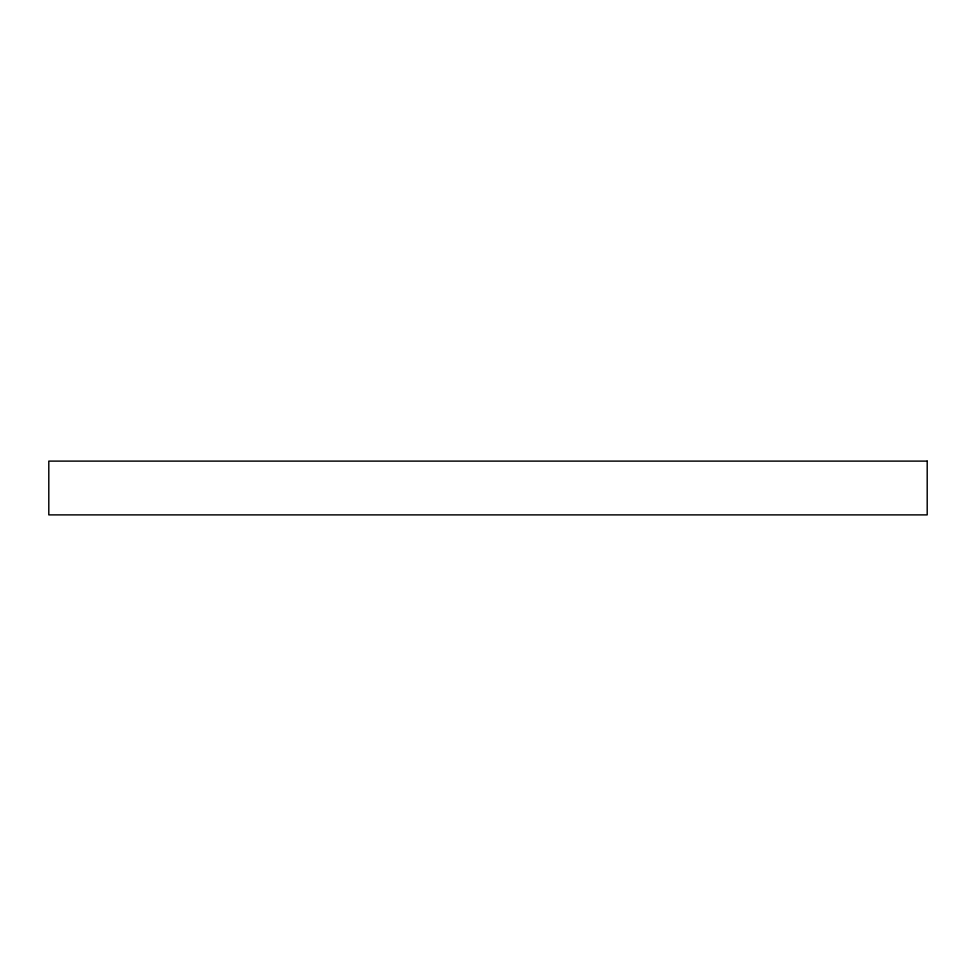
<?xml version="1.0" encoding="UTF-8"?>
<svg xmlns="http://www.w3.org/2000/svg" width="976" height="976" viewBox="0 0 976 976"><rect width="100%" height="100%" fill="white"/><g stroke="black" fill="none" stroke-linecap="round" stroke-linejoin="round"><path stroke-width="1.46" d="M927.2 461.111L48.8 461.111L48.8 514.889L927.2 514.889L927.2 461.111"/></g></svg>
